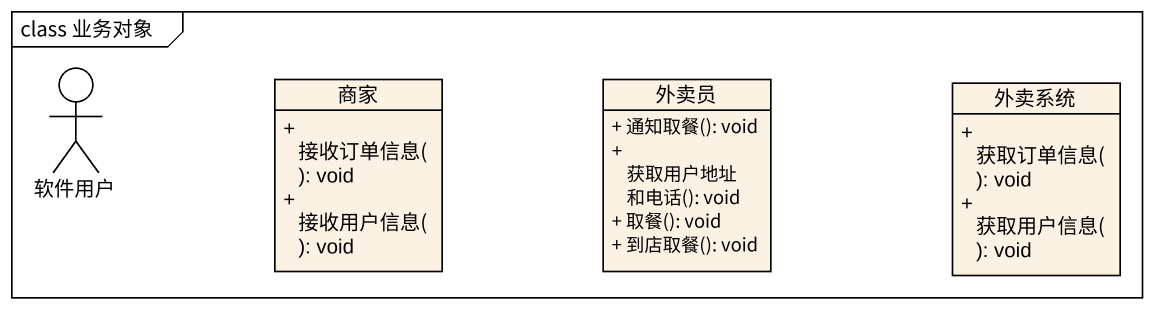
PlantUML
@startuml
mainframe class 业务对象
allowmixing
hide circle
hide empty members
skinparam classAttributeIconSize 0
actor 软件用户
class 商家 #FCF2E3 {
  + 接收订单信息(): void
  + 接收用户信息(): void
}
class 外卖员 #FCF2E3 {
  + 通知取餐(): void
  + 获取用户地址和电话(): void
  + 取餐(): void
  + 到店取餐(): void
}
class 外卖系统 #FCF2E3 {
  + 获取订单信息(): void
  + 获取用户信息(): void
}
@enduml
